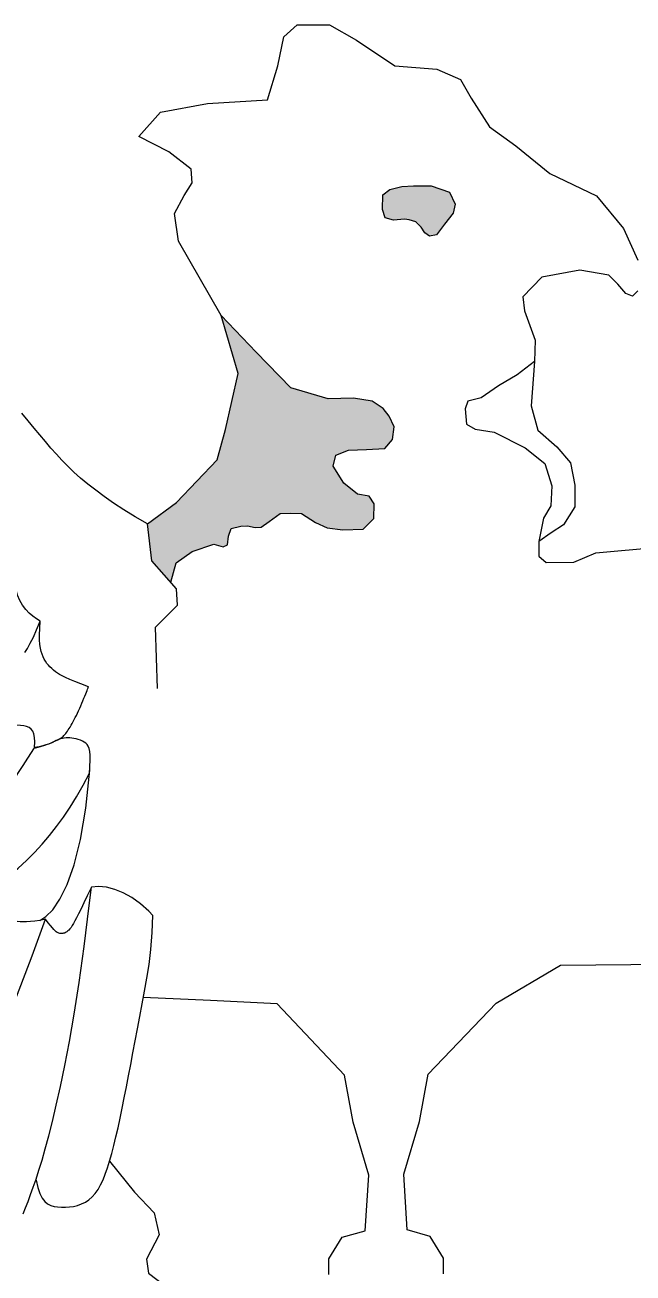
# Paper-space layout 'A0' of a CAD drawing. Header units: millimetres. Extents: x -364 to 825, y -1 to 840.
# Drawn here: x 651.196 to 653.198, y 91.142 to 95.252 of the extents above; entities that cross this region are included whole.
import ezdxf

# ---------------------------------------------------------------- set-up
doc = ezdxf.new("R2010")
doc.units = ezdxf.units.MM
doc.layers.add('ARQ_Vista 01', color=1, linetype='Continuous')

# ---------------------------------------------------------------- blocks, each defined once
blk = doc.blocks.new('BRASÃO ESTADO PARANÁ')
at = {"layer": 'ARQ_Vista 01'}
for points in [[(3322.927, -30995.711), (3323.268, -30996.223), (3323.501, -30996.4), (3323.844, -30996.322), (3324.249, -30995.801), (3324.672, -30995.256), (3324.781, -30994.793), (3324.494, -30994.208), (3323.583, -30993.894), (3323.159, -30993.894), (3322.696, -30993.894), (3322.125, -30993.922), (3321.523, -30994.072), (3321.184, -30994.344), (3321.157, -30995.065), (3321.293, -30995.474), (3321.714, -30995.597), (3322.331, -30995.536)], [(3318.704, -31007.827), (3318.842, -31007.273), (3319.47, -31007.024), (3320.359, -31007.006), (3321.274, -31006.95), (3321.653, -31006.498), (3321.745, -31005.879), (3321.494, -31005.333), (3321.19, -31004.964), (3320.643, -31004.595), (3319.72, -31004.438), (3318.463, -31004.475), (3316.606, -31003.927), (3314.882, -31002.158), (3313.148, -31000.343), (3313.979, -31003.212), (3313.355, -31005.999), (3312.942, -31007.511), (3310.925, -31009.636), (3309.481, -31010.702), (3309.699, -31012.534), (3310.634, -31013.596), (3310.91, -31012.634), (3311.702, -31012.068), (3312.777, -31011.711), (3313.248, -31011.842), (3313.462, -31011.74), (3313.508, -31011.315), (3313.646, -31010.927), (3314.288, -31010.767), (3314.838, -31010.872), (3315.125, -31010.862), (3315.532, -31010.577), (3316.079, -31010.188), (3316.596, -31010.169), (3317.132, -31010.188), (3317.834, -31010.622), (3318.408, -31010.899), (3319.183, -31010.991), (3320.201, -31010.964), (3320.738, -31010.437), (3320.746, -31009.707), (3320.497, -31009.32), (3319.914, -31009.227), (3319.24, -31008.673)]]:
    blk.add_hatch(color=256, dxfattribs=at).paths.add_polyline_path(points)
for points in [[(3309.481, -31010.702), (3308.868, -31010.34), (3308.307, -31009.994), (3307.796, -31009.661), (3307.329, -31009.339), (3306.903, -31009.027), (3306.512, -31008.722), (3306.154, -31008.423), (3305.823, -31008.126), (3305.515, -31007.831), (3305.225, -31007.533), (3304.947, -31007.232), (3304.676, -31006.924), (3304.406, -31006.606), (3304.132, -31006.277), (3303.85, -31005.932), (3303.552, -31005.57), (3303.236, -31005.189)], [(3309.974, -31018.883), (3309.869, -31015.83), (3310.969, -31014.731), (3310.927, -31013.929), (3309.699, -31012.534), (3309.481, -31010.702), (3310.925, -31009.636), (3312.942, -31007.511), (3313.355, -31005.999), (3313.979, -31003.212), (3313.148, -31000.343), (3311.026, -30996.642), (3310.816, -30995.269), (3311.3, -30994.375), (3311.708, -30993.734), (3311.65, -30993.064), (3310.542, -30992.191), (3309.056, -30991.434), (3310.133, -30990.23), (3312.465, -30989.794), (3315.437, -30989.619), (3315.961, -30987.93), (3316.255, -30986.474), (3316.923, -30985.892), (3318.528, -30985.892), (3319.868, -30986.649), (3321.779, -30987.925), (3323.868, -30988.089), (3325.043, -30988.611), (3325.567, -30989.524), (3326.48, -30990.959), (3327.785, -30991.905), (3329.484, -30993.275), (3331.801, -30994.384), (3333.14, -30996.015), (3333.858, -30997.58)], [(3333.858, -30999.114), (3333.594, -30999.367), (3333.257, -30999.244), (3332.855, -30998.785), (3332.407, -30998.337), (3330.972, -30998.079), (3329.078, -30998.427), (3328.137, -30999.4), (3328.229, -31000.104), (3328.747, -31001.565), (3328.717, -31002.625), (3328.546, -31004.832), (3328.889, -31006.036), (3329.83, -31006.862), (3330.515, -31007.654), (3330.731, -31008.769), (3330.731, -31009.848), (3330.154, -31010.746), (3329.543, -31011.142), (3328.931, -31011.574), (3328.939, -31012.305), (3329.291, -31012.622), (3330.67, -31012.604), (3331.763, -31012.128), (3334.889, -31011.854)], [(3322.259, -30995.543), (3321.714, -30995.597), (3321.293, -30995.474), (3321.157, -30995.065), (3321.184, -30994.344), (3321.523, -30994.072), (3322.125, -30993.922), (3322.696, -30993.894), (3323.159, -30993.894), (3323.583, -30993.894), (3324.494, -30994.208), (3324.781, -30994.793), (3324.672, -30995.256), (3324.249, -30995.801), (3323.844, -30996.322), (3323.501, -30996.4), (3323.268, -30996.223), (3323.078, -30995.937), (3322.818, -30995.679), (3322.491, -30995.583), (3322.259, -30995.543)], [(3310.634, -31013.596), (3310.91, -31012.634), (3311.702, -31012.068), (3312.777, -31011.711), (3313.248, -31011.842), (3313.462, -31011.74), (3313.508, -31011.315), (3313.646, -31010.927), (3314.126, -31010.807), (3314.451, -31010.798), (3314.838, -31010.872), (3315.125, -31010.862), (3315.532, -31010.577), (3316.079, -31010.188), (3316.596, -31010.169), (3317.132, -31010.188), (3317.834, -31010.622), (3318.408, -31010.899), (3319.183, -31010.991), (3320.201, -31010.964), (3320.738, -31010.437), (3320.746, -31009.707), (3320.497, -31009.32), (3319.914, -31009.227), (3319.24, -31008.673), (3318.704, -31007.827), (3318.842, -31007.273), (3319.47, -31007.024), (3320.359, -31007.006), (3321.274, -31006.95), (3321.653, -31006.498), (3321.745, -31005.879), (3321.494, -31005.333), (3321.19, -31004.964), (3320.643, -31004.595), (3319.72, -31004.438), (3318.463, -31004.475), (3316.606, -31003.927), (3314.882, -31002.158), (3313.148, -31000.343)], [(3328.717, -31002.625), (3327.852, -31003.286), (3326.922, -31003.84), (3326.074, -31004.426), (3325.405, -31004.589), (3325.275, -31004.98), (3325.34, -31005.746), (3325.763, -31005.99), (3326.71, -31006.137), (3328.261, -31006.919), (3329.239, -31007.702), (3329.58, -31008.797), (3329.532, -31009.791), (3329.174, -31010.41), (3328.931, -31011.574)], [(3304.142, -31015.537), (3303.961, -31015.424), (3303.779, -31015.29), (3303.6, -31015.134), (3303.429, -31014.953), (3303.272, -31014.744), (3303.133, -31014.504), (3303.018, -31014.233), (3302.93, -31013.926)], [(3303.385, -31017.095), (3303.515, -31016.886), (3303.654, -31016.633), (3303.805, -31016.328), (3303.967, -31015.965), (3304.142, -31015.537)], [(3306.545, -31018.796), (3306.171, -31018.654), (3305.862, -31018.532), (3305.611, -31018.428), (3305.408, -31018.337), (3305.244, -31018.257), (3305.11, -31018.184), (3304.999, -31018.114), (3304.9, -31018.044), (3304.806, -31017.971), (3304.717, -31017.893), (3304.632, -31017.811), (3304.552, -31017.724), (3304.478, -31017.63), (3304.408, -31017.53), (3304.345, -31017.422), (3304.287, -31017.306), (3304.236, -31017.181), (3304.193, -31017.041), (3304.158, -31016.88), (3304.132, -31016.691), (3304.116, -31016.469), (3304.112, -31016.207), (3304.12, -31015.898), (3304.142, -31015.537)], [(3303.844, -31021.846), (3304.042, -31021.792), (3304.203, -31021.747), (3304.331, -31021.71), (3304.431, -31021.679), (3304.509, -31021.654), (3304.57, -31021.632), (3304.619, -31021.613), (3304.662, -31021.595), (3304.704, -31021.578), (3304.744, -31021.56), (3304.784, -31021.542), (3304.824, -31021.524), (3304.864, -31021.505), (3304.904, -31021.486), (3304.944, -31021.467), (3304.985, -31021.447), (3305.026, -31021.426), (3305.069, -31021.404), (3305.112, -31021.381), (3305.155, -31021.355), (3305.198, -31021.327), (3305.242, -31021.295), (3305.285, -31021.259), (3305.328, -31021.219), (3305.37, -31021.175), (3305.412, -31021.125), (3305.454, -31021.069), (3305.497, -31021.009), (3305.54, -31020.943), (3305.585, -31020.872), (3305.631, -31020.795), (3305.679, -31020.712), (3305.729, -31020.623), (3305.78, -31020.529), (3305.834, -31020.43), (3305.888, -31020.326), (3305.943, -31020.216), (3305.999, -31020.103), (3306.054, -31019.985), (3306.11, -31019.864), (3306.165, -31019.739), (3306.219, -31019.613), (3306.271, -31019.489), (3306.32, -31019.368), (3306.366, -31019.255), (3306.407, -31019.151), (3306.443, -31019.059), (3306.473, -31018.982), (3306.497, -31018.921), (3306.515, -31018.875), (3306.527, -31018.843), (3306.536, -31018.82), (3306.541, -31018.807), (3306.544, -31018.8), (3306.545, -31018.797), (3306.545, -31018.797), (3306.545, -31018.797), (3306.545, -31018.796), (3306.545, -31018.796), (3306.545, -31018.796), (3306.545, -31018.796), (3306.545, -31018.796), (3306.545, -31018.796), (3306.545, -31018.796), (3306.545, -31018.796), (3306.545, -31018.796), (3306.545, -31018.796), (3306.545, -31018.796), (3306.545, -31018.796), (3306.545, -31018.796), (3306.545, -31018.796), (3306.545, -31018.796)], [(3303.865, -31021.812), (3303.879, -31021.538), (3303.869, -31021.315), (3303.833, -31021.139), (3303.775, -31021.003), (3303.695, -31020.902), (3303.593, -31020.828), (3303.472, -31020.776), (3303.331, -31020.741), (3303.172, -31020.717), (3302.989, -31020.711), (3302.775, -31020.732), (3302.525, -31020.788), (3302.233, -31020.887), (3301.892, -31021.037), (3301.497, -31021.247), (3301.04, -31021.525)], [(3306.594, -31023.141), (3306.62, -31022.756), (3306.632, -31022.445), (3306.629, -31022.198), (3306.612, -31022.007), (3306.581, -31021.86), (3306.537, -31021.75), (3306.48, -31021.666), (3306.411, -31021.6), (3306.33, -31021.542), (3306.24, -31021.493), (3306.142, -31021.45), (3306.039, -31021.414), (3305.932, -31021.385), (3305.825, -31021.363), (3305.72, -31021.348), (3305.617, -31021.339), (3305.521, -31021.336), (3305.429, -31021.339), (3305.341, -31021.347), (3305.256, -31021.361), (3305.175, -31021.381), (3305.094, -31021.406), (3305.015, -31021.435), (3304.936, -31021.47), (3304.855, -31021.509), (3304.769, -31021.552), (3304.673, -31021.596), (3304.561, -31021.642), (3304.429, -31021.688), (3304.272, -31021.732), (3304.086, -31021.774), (3303.865, -31021.812)], [(3299.31, -31027.725), (3299.883, -31027.24), (3300.362, -31026.798), (3300.765, -31026.389), (3301.106, -31026.001), (3301.404, -31025.624), (3301.674, -31025.247), (3301.932, -31024.858), (3302.195, -31024.446), (3302.474, -31024.006), (3302.76, -31023.555), (3303.041, -31023.113), (3303.301, -31022.703), (3303.527, -31022.346), (3303.706, -31022.064), (3303.823, -31021.879), (3303.865, -31021.812)], [(3304.13, -31030.407), (3304.431, -31030.22), (3304.769, -31029.88), (3305.127, -31029.357), (3305.487, -31028.621), (3305.832, -31027.641), (3306.145, -31026.389), (3306.409, -31024.835), (3306.607, -31022.948)], [(3300.428, -31029.349), (3300.873, -31029.225), (3301.319, -31029.037), (3301.762, -31028.795), (3302.201, -31028.506), (3302.632, -31028.177), (3303.054, -31027.817), (3303.464, -31027.432), (3303.859, -31027.031), (3304.238, -31026.619), (3304.602, -31026.194), (3304.954, -31025.75), (3305.295, -31025.283), (3305.627, -31024.787), (3305.954, -31024.259), (3306.277, -31023.692), (3306.598, -31023.083)], [(3303.29, -31044.992), (3303.415, -31044.699), (3303.54, -31044.383), (3303.667, -31044.043), (3303.8, -31043.676), (3303.938, -31043.274), (3304.083, -31042.827), (3304.235, -31042.326), (3304.397, -31041.761), (3304.569, -31041.123), (3304.751, -31040.403), (3304.945, -31039.59), (3305.152, -31038.674), (3305.37, -31037.631), (3305.599, -31036.438), (3305.836, -31035.07), (3306.08, -31033.502), (3306.331, -31031.709), (3306.586, -31029.667), (3306.687, -31028.763)], [(3306.687, -31028.763), (3306.486, -31029.185), (3306.317, -31029.54), (3306.175, -31029.836), (3306.056, -31030.079), (3305.957, -31030.276), (3305.874, -31030.436), (3305.802, -31030.564), (3305.739, -31030.669), (3305.679, -31030.757), (3305.623, -31030.829), (3305.571, -31030.888), (3305.521, -31030.936), (3305.474, -31030.973), (3305.429, -31031.002), (3305.387, -31031.024), (3305.345, -31031.04), (3305.305, -31031.053), (3305.266, -31031.062), (3305.228, -31031.067), (3305.19, -31031.068), (3305.152, -31031.065), (3305.113, -31031.057), (3305.074, -31031.045), (3305.034, -31031.028), (3304.992, -31031.005), (3304.946, -31030.973), (3304.892, -31030.928), (3304.828, -31030.866), (3304.751, -31030.782), (3304.658, -31030.671), (3304.547, -31030.531), (3304.413, -31030.356)], [(3309.741, -31030.162), (3309.547, -31029.951), (3309.131, -31029.583), (3308.704, -31029.278), (3308.274, -31029.039), (3307.848, -31028.866), (3307.436, -31028.761), (3307.046, -31028.726), (3306.687, -31028.763)], [(3304.413, -31030.356), (3304.13, -31030.407), (3303.881, -31030.445), (3303.661, -31030.469), (3303.468, -31030.482), (3303.296, -31030.485), (3303.144, -31030.479), (3303.006, -31030.466), (3302.879, -31030.447), (3302.761, -31030.422), (3302.648, -31030.384), (3302.54, -31030.324), (3302.436, -31030.232), (3302.333, -31030.101), (3302.23, -31029.921), (3302.126, -31029.683), (3302.019, -31029.379)], [(3302.972, -31034.211), (3303.75, -31032.169), (3304.413, -31030.356)], [(3303.94, -31043.326), (3304.027, -31043.697), (3304.129, -31043.991), (3304.243, -31044.216), (3304.371, -31044.383), (3304.512, -31044.501), (3304.666, -31044.579), (3304.832, -31044.627), (3305.01, -31044.655), (3305.199, -31044.669), (3305.396, -31044.671), (3305.599, -31044.657), (3305.803, -31044.627), (3306.005, -31044.578), (3306.202, -31044.509), (3306.391, -31044.417), (3306.569, -31044.3), (3306.732, -31044.157), (3306.881, -31043.988), (3307.02, -31043.79), (3307.148, -31043.565), (3307.269, -31043.312), (3307.382, -31043.029), (3307.492, -31042.717), (3307.598, -31042.375), (3307.703, -31042.003), (3307.807, -31041.602), (3307.911, -31041.173), (3308.014, -31040.72), (3308.117, -31040.243), (3308.221, -31039.745), (3308.325, -31039.227), (3308.43, -31038.691), (3308.537, -31038.139), (3308.644, -31037.571), (3308.753, -31036.991), (3308.864, -31036.398), (3308.977, -31035.794), (3309.091, -31035.18), (3309.208, -31034.558), (3309.327, -31033.929), (3309.446, -31033.289), (3309.558, -31032.61), (3309.652, -31031.86), (3309.718, -31031.006), (3309.741, -31030.162)], [(3324.19, -31047.979), (3324.193, -31047.205), (3323.53, -31046.128), (3322.39, -31045.801), (3322.225, -31043.029), (3323.008, -31040.411), (3323.439, -31038.061), (3326.81, -31034.526), (3330.016, -31032.632), (3335.264, -31032.582)], [(3307.598, -31042.375), (3308.83, -31043.915), (3309.808, -31044.95), (3310.066, -31046.043), (3309.433, -31047.251), (3309.521, -31047.942), (3310.711, -31048.847)], [(3318.494, -31048.013), (3318.494, -31047.238), (3319.16, -31046.163), (3320.302, -31045.841), (3320.476, -31043.07), (3319.703, -31040.448), (3319.28, -31038.097), (3315.921, -31034.551), (3312.605, -31034.396), (3309.267, -31034.243)]]:
    blk.add_lwpolyline(points, dxfattribs=at)

psp = doc.layouts.new('A0')

# ---------------------------------------------------------------- block references
at = {"layer": 'ARQ_Vista 01', "xscale": 0.06623285758541897, "yscale": 0.06623285759997088, "zscale": 0.0662328576}
psp.add_blockref('BRASÃO ESTADO PARANÁ', (432.403, 2147.5357), dxfattribs=at)

doc.saveas('drawing.dxf')
